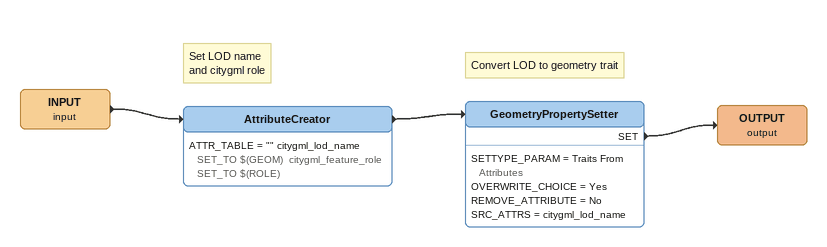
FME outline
INPUT (input)
    -> AttributeCreator
Note: Set LOD name / and citygml role
AttributeCreator
    ATTR_TABLE = "" citygml_lod_name SET_TO $(GEOM)  citygml_feature_role SET_TO $(ROLE)
    -> GeometryPropertySetter
Note: Convert LOD to geometry trait
GeometryPropertySetter
    SETTYPE_PARAM = Traits From Attributes
    OVERWRITE_CHOICE = Yes
    REMOVE_ATTRIBUTE = No
    SRC_ATTRS = citygml_lod_name
    SET -> OUTPUT (output)
OUTPUT (output)
